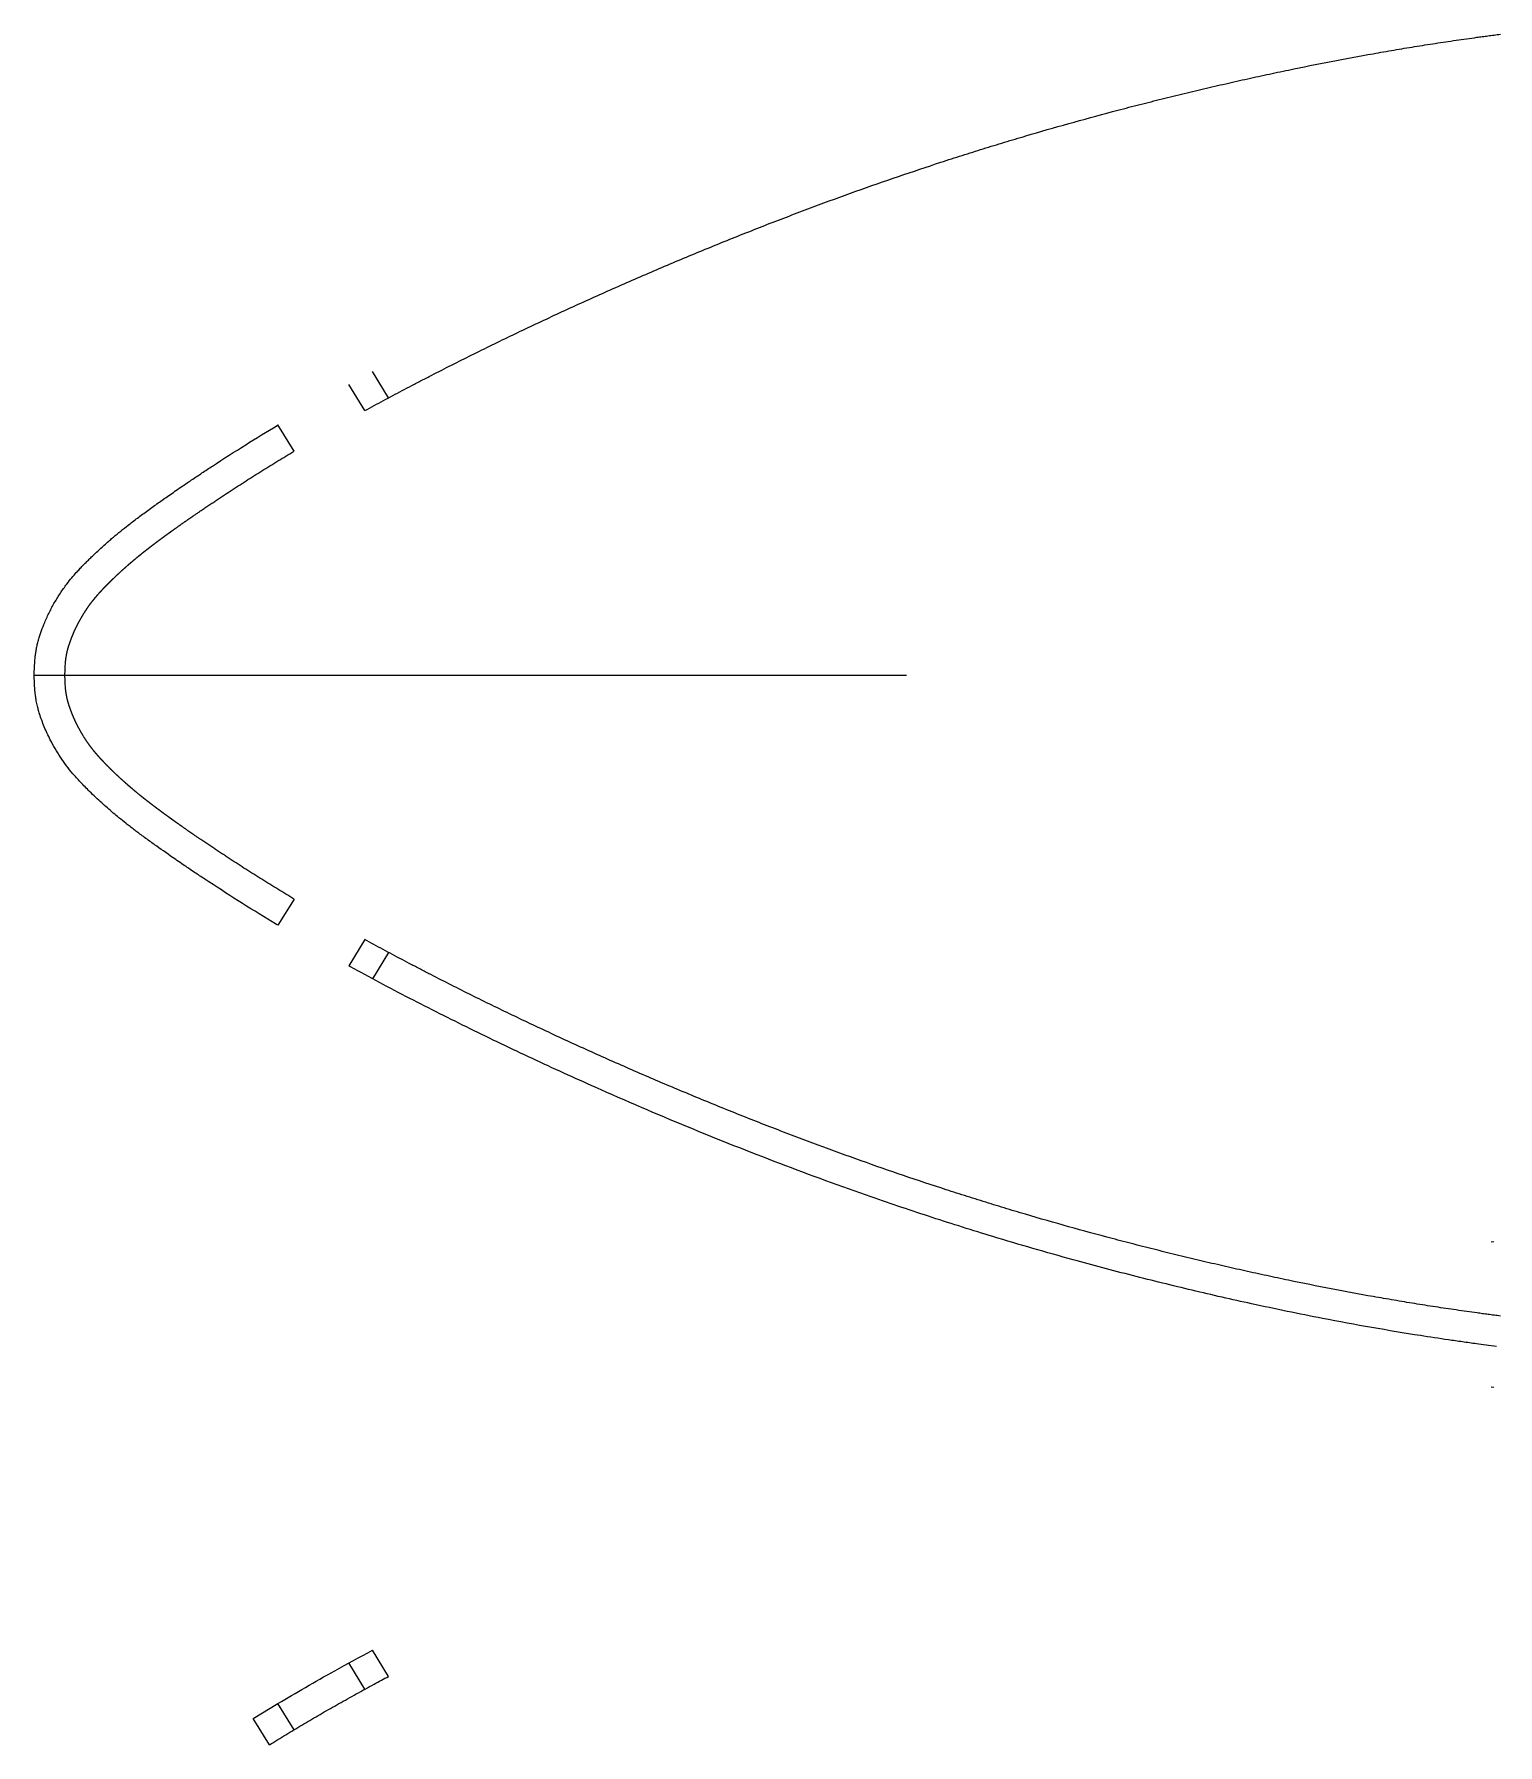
# Model space of a CAD drawing. Header units: inches. Extents: x -1514 to 1282, y -2074 to 286.
# Drawn here: x 231.7 to 303.2, y -411.1 to -327.5 of the extents above; entities that cross this region are included whole.
import ezdxf

# ---------------------------------------------------------------- set-up
doc = ezdxf.new("R2010")
doc.units = ezdxf.units.IN
doc.header["$LTSCALE"] = 0.1
doc.header["$MEASUREMENT"] = 0

msp = doc.modelspace()

# ---------------------------------------------------------------- linework, layer by layer
for p, q in [((248.98968, -345.28117), (248.2058, -344.00229)), ((247.8298, -345.90888), (247.04592, -344.63)), ((244.36853, -347.88911), (243.58462, -346.61016)), ((231.68013, -358.8268), (274.28677, -358.8268)), ((244.36853, -369.76449), (243.58437, -371.04385)), ((247.8298, -371.74472), (247.04475, -373.02552)), ((248.98968, -372.37242), (248.2042, -373.65392)), ((248.98968, -407.72943), (248.20446, -406.44836)), ((247.8298, -408.35714), (247.04501, -407.07676)), ((242.38019, -409.7927), (243.58285, -409.05554)), ((244.36853, -410.33737), (243.58462, -409.05842)), ((243.16406, -411.07158), (242.38019, -409.7927))]:
    msp.add_line(p, q)
at = {"color": 2, "linetype": 'Continuous', "lineweight": 25}
for p, q in [((302.85693, -386.50042), (302.98592, -386.48386)), ((302.98592, -393.61862), (302.85705, -393.60208))]:
    msp.add_line(p, q, dxfattribs=at)
for points, degree, knots in [([(247.8298, -345.90888), (247.98048, -345.82632), (248.42729, -345.58272), (249.18841, -345.17364), (249.97014, -344.76098), (250.61224, -344.4264), (251.25733, -344.09316), (252.06876, -343.67943), (253.05086, -343.18733), (254.04086, -342.69985), (255.37355, -342.05493), (257.07464, -341.25226), (259.17484, -340.29361), (261.28268, -339.36371), (263.40281, -338.4604), (265.16823, -337.73479), (266.58179, -337.16973), (267.98935, -336.61766), (269.7378, -335.95178), (271.82151, -335.19035), (273.9012, -334.46283), (275.62869, -333.88559), (277.00797, -333.441), (278.04034, -333.11639), (279.0734, -332.79973), (280.46188, -332.38495), (282.2139, -331.88176), (283.98904, -331.39858), (285.42261, -331.02417), (286.50561, -330.74918), (287.59072, -330.48127), (288.6714, -330.22189), (289.74901, -329.97075), (290.82465, -329.72757), (291.89191, -329.4939), (293.3016, -329.19553), (295.0377, -328.84746), (296.74779, -328.53087), (298.10317, -328.29592), (298.94391, -328.15688), (299.61568, -328.04987), (300.1217, -327.97131), (300.62918, -327.89457), (301.13843, -327.8196), (301.64894, -327.74648), (302.07449, -327.6872), (302.41564, -327.6407), (302.69289, -327.60354), (302.93893, -327.57106), (303.14434, -327.54421), (303.25146, -327.53029), (303.30447, -327.52343)], 3, [0.163817779, 0.163817779, 0.163817779, 0.163817779, 0.171882185, 0.187506861, 0.203131537, 0.210943875, 0.218756213, 0.234380888, 0.250005564, 0.26563024, 0.281254915, 0.312504267, 0.343753618, 0.37500297, 0.406252321, 0.437501673, 0.453126348, 0.468751024, 0.500000376, 0.531249727, 0.562499078, 0.59374843, 0.609373106, 0.624997781, 0.640622457, 0.656247133, 0.687496484, 0.718745836, 0.734370511, 0.749995187, 0.765619863, 0.781244539, 0.796869214, 0.81249389, 0.828118566, 0.843743242, 0.874992593, 0.906241944, 0.92186662, 0.937491296, 0.945303634, 0.953115972, 0.960928309, 0.968740647, 0.976552985, 0.984365323, 0.988271492, 0.992177661, 0.99608383, 0.998036914, 0.999989999, 0.999989999, 0.999989999, 0.999989999]), ([(239.44187, -351.05417), (239.45447, -351.04552), (239.47993, -351.02805), (239.52886, -350.99449), (239.58767, -350.95419), (239.65406, -350.90875), (239.73705, -350.85201), (239.8307, -350.78814), (239.95645, -350.70274), (240.11607, -350.59474), (240.30485, -350.46769), (240.49368, -350.3413), (240.68309, -350.21518), (240.87301, -350.0894), (241.12714, -349.92198), (241.44608, -349.71354), (241.83042, -349.46501), (242.21636, -349.2181), (242.73278, -348.89124), (243.38232, -348.48671), (243.97107, -348.12789), (244.30024, -347.93004), (244.36853, -347.88911)], 3, [0.0000107524, 0.0000107524, 0.0000107524, 0.0000107524, 0.0004990235, 0.0009872947, 0.0019638369, 0.0029403791, 0.0039169214, 0.0058700058, 0.0078230903, 0.0117292592, 0.0156354282, 0.0195415971, 0.023447766, 0.0273539349, 0.0312601039, 0.0390724417, 0.0468847796, 0.0546971175, 0.0625094553, 0.0781341311, 0.0937588068, 0.0978487444, 0.0978487444, 0.0978487444, 0.0978487444]), ([(233.34194, -357.47218), (233.39341, -357.29994), (233.50152, -357.00555), (233.58797, -356.79593), (233.65549, -356.64452), (233.71313, -356.52148), (233.77076, -356.40398), (233.84548, -356.25816), (233.98606, -356.00099), (234.19012, -355.67101), (234.35633, -355.43258), (234.45138, -355.30426), (234.51992, -355.21538), (234.56747, -355.15549), (234.61695, -355.09428), (234.68932, -355.00711), (234.76596, -354.91785), (234.81731, -354.8595), (234.84636, -354.82686), (234.8701, -354.8004), (234.89078, -354.77752), (234.91784, -354.74777), (234.96759, -354.6936), (235.04902, -354.60657), (235.13563, -354.51611), (235.19383, -354.45632), (235.2268, -354.42271), (235.25377, -354.39536), (235.27826, -354.37064), (235.30959, -354.33915), (235.36626, -354.28254), (235.45589, -354.1941), (235.56027, -354.09276), (235.66765, -353.99018), (235.77156, -353.89244), (235.90391, -353.76982), (236.09207, -353.59942), (236.28444, -353.43034), (236.4101, -353.32235), (236.47346, -353.26849), (236.50873, -353.23868), (236.53735, -353.21457), (236.56318, -353.19289), (236.59632, -353.16518), (236.65635, -353.11523), (236.77881, -353.01432), (236.94825, -352.87737), (237.09457, -352.76125), (237.21436, -352.66731), (237.32152, -352.58422), (237.39163, -352.53032), (237.43072, -352.50038), (237.46299, -352.47575), (237.48971, -352.4554), (237.52456, -352.42891), (237.58755, -352.3812), (237.68763, -352.3059), (237.80495, -352.21837), (237.92524, -352.12935), (238.04849, -352.03886), (238.17468, -351.94691), (238.28769, -351.86517), (238.36155, -351.81203), (238.39885, -351.78526), (238.4195, -351.77046), (238.43679, -351.75808), (238.44986, -351.74873), (238.4672, -351.73634), (238.49834, -351.7141), (238.56161, -351.66901), (238.66269, -351.5973), (238.78231, -351.51288), (238.93694, -351.40431), (239.22899, -351.20072), (239.44187, -351.05417)], 2, [0.000675816, 0.000675816, 0.000675816, 0.047514806, 0.0787408, 0.102160295, 0.117773292, 0.133386289, 0.148999286, 0.172418781, 0.219257772, 0.266096762, 0.289516258, 0.305129255, 0.316839002, 0.324645501, 0.336355248, 0.351968245, 0.363677993, 0.369532867, 0.373436116, 0.377339365, 0.381242614, 0.387097488, 0.398807236, 0.414420233, 0.42612998, 0.431984854, 0.435888103, 0.439791353, 0.443694602, 0.449549476, 0.461259223, 0.47687222, 0.492485217, 0.508098214, 0.523711211, 0.547130706, 0.5783567, 0.601776195, 0.613485943, 0.619340816, 0.623244066, 0.627147315, 0.631050564, 0.636905438, 0.648615186, 0.672034681, 0.695454176, 0.711067173, 0.72668017, 0.738389918, 0.744244791, 0.748148041, 0.75205129, 0.755954539, 0.761809413, 0.77351916, 0.789132157, 0.804745154, 0.820358151, 0.835971148, 0.851584145, 0.863293892, 0.869148766, 0.872076203, 0.874027828, 0.875979452, 0.877931077, 0.880858514, 0.886713388, 0.898423135, 0.914036132, 0.929649129, 0.953068624, 0.999907615, 0.999907615, 0.999907615]), ([(233.20481, -358.21359), (233.20657, -358.19473), (233.21038, -358.15589), (233.2159, -358.10451), (233.22046, -358.06571), (233.22413, -358.03672), (233.22656, -358.01827), (233.22999, -357.99349), (233.23443, -357.96279), (233.24284, -357.90811), (233.25328, -357.8474), (233.26524, -357.78475), (233.27452, -357.7392), (233.28418, -357.69463), (233.29423, -357.65098), (233.30308, -357.61475), (233.30936, -357.5901), (233.31353, -357.57407), (233.31613, -357.56424), (233.32048, -357.54808), (233.32659, -357.52598), (233.33364, -357.50097), (233.33923, -357.48154), (233.34194, -357.47218)], 3, [0.002383545, 0.002383545, 0.002383545, 0.002383545, 0.064401766, 0.126419988, 0.188438209, 0.219447319, 0.25045643, 0.28146554, 0.312474651, 0.374492872, 0.498529314, 0.560547535, 0.622565756, 0.684583977, 0.746602198, 0.808620419, 0.83962953, 0.855134085, 0.87063864, 0.901647751, 0.932656861, 0.963665972, 0.994675082, 0.994675082, 0.994675082, 0.994675082]), ([(233.20482, -359.44036), (233.20045, -359.39159), (233.19319, -359.29512), (233.18301, -359.09216), (233.1794, -358.88148), (233.18122, -358.66563), (233.18551, -358.51052), (233.19312, -358.359), (233.20042, -358.26237), (233.20481, -358.21359)], 3, [0.0000781715, 0.0000781715, 0.0000781715, 0.0000781715, 0.0048245819, 0.0095709923, 0.0190638131, 0.0238102235, 0.0285566339, 0.0333030443, 0.0380494547, 0.0380494547, 0.0380494547, 0.0380494547]), ([(233.34187, -360.18171), (233.33892, -360.1715), (233.33271, -360.1499), (233.32554, -360.12452), (233.3207, -360.10705), (233.31824, -360.098), (233.31706, -360.09362), (233.31668, -360.09217), (233.31492, -360.08558), (233.31283, -360.07765), (233.30884, -360.06239), (233.30418, -360.04415), (233.29877, -360.02241), (233.29183, -359.99373), (233.28338, -359.95723), (233.27057, -359.89844), (233.25846, -359.83705), (233.24805, -359.77848), (233.24052, -359.73284), (233.23463, -359.69424), (233.23066, -359.66647), (233.2285, -359.6509), (233.22675, -359.63798), (233.22555, -359.62893), (233.22373, -359.61493), (233.22061, -359.58993), (233.21598, -359.55039), (233.21044, -359.49862), (233.2066, -359.4594), (233.20482, -359.44036)], 3, [0.004946975, 0.004946975, 0.004946975, 0.004946975, 0.035961739, 0.066976503, 0.097991267, 0.113498649, 0.12125234, 0.125129186, 0.129006031, 0.144513413, 0.160020795, 0.191035559, 0.222050324, 0.253065088, 0.315094616, 0.377124144, 0.5011832, 0.563212728, 0.625242256, 0.687271784, 0.718286549, 0.733793931, 0.749301313, 0.764808695, 0.780316077, 0.811330841, 0.873360369, 0.935389897, 0.997419425, 0.997419425, 0.997419425, 0.997419425]), ([(239.44184, -366.59997), (239.22952, -366.45383), (238.93767, -366.25037), (238.78298, -366.14176), (238.66321, -366.05724), (238.56192, -365.98537), (238.49847, -365.94016), (238.46723, -365.91785), (238.44984, -365.90542), (238.4367, -365.89602), (238.41944, -365.88365), (238.39877, -365.86885), (238.36147, -365.84208), (238.2876, -365.78893), (238.17457, -365.70718), (238.04836, -365.61521), (237.9251, -365.52471), (237.8048, -365.43569), (237.68748, -365.34815), (237.5874, -365.27284), (237.52441, -365.22513), (237.48956, -365.19864), (237.46284, -365.1783), (237.43056, -365.15365), (237.39145, -365.1237), (237.3213, -365.06977), (237.21409, -364.98664), (237.09427, -364.89267), (236.94793, -364.77653), (236.7785, -364.63958), (236.65607, -364.5387), (236.59607, -364.48877), (236.56296, -364.46107), (236.53714, -364.43941), (236.50851, -364.41529), (236.47323, -364.38547), (236.40985, -364.33159), (236.28416, -364.22356), (236.09176, -364.05445), (235.90359, -363.88403), (235.77123, -363.7614), (235.66735, -363.66368), (235.55986, -363.56099), (235.45545, -363.45963), (235.36586, -363.37122), (235.30924, -363.31465), (235.27794, -363.28318), (235.25349, -363.25851), (235.22647, -363.23111), (235.19345, -363.19744), (235.13518, -363.13757), (235.04852, -363.04706), (234.96712, -362.96005), (234.91743, -362.90594), (234.89042, -362.87623), (234.86979, -362.85341), (234.84603, -362.82692), (234.81695, -362.79426), (234.76558, -362.73586), (234.68892, -362.64657), (234.61657, -362.55941), (234.56712, -362.49823), (234.51963, -362.4384), (234.45105, -362.34945), (234.35599, -362.22109), (234.1898, -361.98266), (233.98573, -361.6526), (233.84517, -361.39541), (233.77046, -361.24957), (233.71288, -361.13213), (233.65507, -361.00871), (233.58744, -360.85703), (233.50096, -360.64728), (233.39304, -360.35325), (233.34187, -360.18171)], 2, [0.00008814, 0.00008814, 0.00008814, 0.046926783, 0.070346104, 0.085958985, 0.101571866, 0.113281526, 0.119136357, 0.122063772, 0.124015382, 0.125966992, 0.127918602, 0.130846017, 0.136700848, 0.148410508, 0.164023389, 0.17963627, 0.195249151, 0.210862032, 0.226474913, 0.238184573, 0.244039404, 0.247942624, 0.251845844, 0.255749064, 0.261603895, 0.273313555, 0.288926436, 0.304539317, 0.327958638, 0.35137796, 0.36308762, 0.368942451, 0.372845671, 0.376748891, 0.380652111, 0.386506942, 0.398216602, 0.421635924, 0.452861685, 0.476281007, 0.491893888, 0.507506768, 0.523119649, 0.53873253, 0.550442191, 0.556297021, 0.560200241, 0.564103462, 0.568006682, 0.573861512, 0.585571173, 0.601184054, 0.612893714, 0.618748545, 0.622651765, 0.626554985, 0.630458205, 0.636313036, 0.648022696, 0.663635577, 0.675345238, 0.683151678, 0.694861339, 0.71047422, 0.733893541, 0.780732184, 0.827570826, 0.850990148, 0.866603028, 0.882215909, 0.89782879, 0.921248112, 0.952473873, 0.999312516, 0.999312516, 0.999312516]), ([(244.36828, -369.7649), (244.29843, -369.72303), (243.96797, -369.52439), (243.3782, -369.1649), (242.72935, -368.76076), (242.21352, -368.43425), (241.82803, -368.18761), (241.44414, -367.93936), (241.12559, -367.73116), (240.87174, -367.56392), (240.68195, -367.43821), (240.49281, -367.31228), (240.30438, -367.18615), (240.14661, -367.07997), (240.01806, -366.9931), (239.92285, -366.92862), (239.81944, -366.85831), (239.70469, -366.78003), (239.60018, -366.70854), (239.5117, -366.64791), (239.46491, -366.61581), (239.44184, -366.59997)], 3, [0.9020532754, 0.9020532754, 0.9020532754, 0.9020532754, 0.9062407879, 0.9218654711, 0.9374901543, 0.9453024958, 0.9531148374, 0.960927179, 0.9687395206, 0.9726456914, 0.9765518621, 0.9804580329, 0.9843642037, 0.9882703745, 0.9902234599, 0.9921765453, 0.9941296307, 0.9960827161, 0.9980358015, 0.9990123442, 0.9999888869, 0.9999888869, 0.9999888869, 0.9999888869]), ([(303.30438, -390.13078), (303.25267, -390.12409), (303.14834, -390.11055), (302.94711, -390.08426), (302.70462, -390.05226), (302.42875, -390.0153), (302.08519, -389.9685), (301.65824, -389.90905), (301.1467, -389.83582), (300.63698, -389.76081), (299.9593, -389.65838), (299.11768, -389.52606), (298.10808, -389.35913), (296.75118, -389.12396), (295.0394, -388.8071), (293.30163, -388.4587), (291.89069, -388.16006), (290.82252, -387.92617), (289.74601, -387.68278), (288.66758, -387.43142), (287.58613, -387.17183), (286.50026, -386.90369), (285.41673, -386.62853), (283.98242, -386.25386), (282.20602, -385.77026), (280.45315, -385.26671), (279.06394, -384.85162), (278.03038, -384.53473), (276.99741, -384.20985), (275.61736, -383.76489), (273.88893, -383.18719), (271.80817, -382.45909), (269.72339, -381.69705), (267.97411, -381.03066), (266.56601, -380.47822), (265.15203, -379.91283), (263.38628, -379.18687), (261.26602, -378.28325), (259.15829, -377.35315), (257.05864, -376.39449), (255.35834, -375.59198), (254.02631, -374.94723), (253.03678, -374.45985), (252.05527, -373.96792), (251.24441, -373.55439), (250.59977, -373.2213), (249.95832, -372.88698), (249.1775, -372.47471), (248.42038, -372.0677), (247.97709, -371.82598), (247.82954, -371.74514)], 3, [0.000009165, 0.000009165, 0.000009165, 0.000009165, 0.00196225, 0.003915336, 0.007821507, 0.011727677, 0.015633848, 0.02344619, 0.031258531, 0.039070873, 0.046883214, 0.062507898, 0.078132581, 0.093757264, 0.12500663, 0.156255997, 0.17188068, 0.187505363, 0.203130046, 0.218754729, 0.234379412, 0.250004095, 0.265628779, 0.281253462, 0.312502828, 0.343752194, 0.359376878, 0.375001561, 0.390626244, 0.406250927, 0.437500293, 0.46874966, 0.499999026, 0.531248392, 0.546873075, 0.562497759, 0.593747125, 0.624996491, 0.656245857, 0.687495224, 0.71874459, 0.734369273, 0.749993956, 0.76561864, 0.781243323, 0.789055664, 0.796868006, 0.812492689, 0.828117372, 0.83602047, 0.83602047, 0.83602047, 0.83602047]), ([(243.16406, -411.07158), (243.23686, -411.02646), (243.5697, -410.82077), (244.03309, -410.53835), (244.55506, -410.22544), (245.07644, -409.91632), (245.74123, -409.52871), (246.56047, -409.06128), (247.40429, -408.58982), (248.21613, -408.14513), (248.75204, -407.85651), (248.98968, -407.72943)], 3, [0.073756691, 0.073756691, 0.073756691, 0.073756691, 0.078134131, 0.093758807, 0.101571145, 0.109383482, 0.125008158, 0.140632834, 0.15625751, 0.171882185, 0.184042852, 0.184042852, 0.184042852, 0.184042852])]:
    msp.add_open_spline(points, degree=degree, knots=knots, dxfattribs=at)
at = {"color": 2, "linetype": 'Continuous'}
for points, knots in [([(238.59303, -349.81745), (238.71, -349.73717), (238.81578, -349.66474), (238.99598, -349.54176), (239.06749, -349.49321), (239.216, -349.39263), (239.29051, -349.34232), (239.53408, -349.17837), (239.70313, -349.06538), (240.04345, -348.83951), (240.21434, -348.72688), (240.92254, -348.26343), (241.46419, -347.9167), (242.52238, -347.25424), (243.03721, -346.93864), (243.56359, -346.62277), (243.5741, -346.61646), (243.58462, -346.61016)], [0.0000107524, 0.0000107524, 0.0000107524, 0.0000107524, 0.0045097682, 0.0045097682, 0.0090087839, 0.0090087839, 0.0135077996, 0.0135077996, 0.0238511345, 0.0238511345, 0.0341944694, 0.0341944694, 0.0665681905, 0.0665681905, 0.0969775473, 0.0969775473, 0.0975973181, 0.0975973181, 0.0975973181, 0.0975973181]), ([(231.90473, -357.04272), (231.98368, -356.77852), (232.07891, -356.51511), (232.26188, -356.08187), (232.34074, -355.91104), (232.5011, -355.58937), (232.58631, -355.43066), (232.76517, -355.12068), (232.85926, -354.96853), (233.05717, -354.67001), (233.16105, -354.52344), (233.35179, -354.27266), (233.43164, -354.17296), (233.58685, -353.98759), (233.65806, -353.90537), (233.78897, -353.75914), (233.83497, -353.70893), (233.94014, -353.59603), (233.99483, -353.53834), (234.10332, -353.42587), (234.15997, -353.36807), (234.25903, -353.26822), (234.3102, -353.21722), (234.41291, -353.11603), (234.46476, -353.06552), (234.58774, -352.94705), (234.65826, -352.8801), (234.79655, -352.75065), (234.86685, -352.68574), (235.07921, -352.49241), (235.2234, -352.36473), (235.43036, -352.18641), (235.49047, -352.13518), (235.61349, -352.03151), (235.66666, -351.98721), (235.78284, -351.89129), (235.84193, -351.84297), (236.02195, -351.69719), (236.14586, -351.59868), (236.34261, -351.445), (236.41294, -351.39057), (236.5709, -351.26943), (236.64548, -351.21287), (236.80328, -351.0941), (236.88403, -351.03383), (237.13173, -350.85046), (237.30413, -350.72477), (237.57779, -350.52812), (237.65382, -350.4739), (237.81747, -350.35778), (237.90209, -350.29807), (238.16433, -350.11401), (238.35028, -349.98474), (238.56198, -349.83883), (238.57662, -349.82875), (238.59132, -349.81863)], [0.000675816, 0.000675816, 0.000675816, 0.000675816, 0.08561554, 0.08561554, 0.139146797, 0.139146797, 0.192678054, 0.192678054, 0.246209311, 0.246209311, 0.299740568, 0.299740568, 0.340157944, 0.340157944, 0.37225838, 0.37225838, 0.395886769, 0.395886769, 0.419515159, 0.419515159, 0.441117368, 0.441117368, 0.462719577, 0.462719577, 0.484321786, 0.484321786, 0.513027123, 0.513027123, 0.541732459, 0.541732459, 0.599143131, 0.599143131, 0.62262963, 0.62262963, 0.646116129, 0.646116129, 0.669602628, 0.669602628, 0.716575626, 0.716575626, 0.741975699, 0.741975699, 0.772971861, 0.772971861, 0.803968024, 0.803968024, 0.865960349, 0.865960349, 0.898252804, 0.898252804, 0.930545259, 0.930545259, 0.995130168, 0.995130168, 0.999907615, 0.999907615, 0.999907615, 0.999907615]), ([(231.71134, -358.07376), (231.71849, -357.99741), (231.72671, -357.92172), (231.74305, -357.79278), (231.75368, -357.72001), (231.77716, -357.57937), (231.79057, -357.50787), (231.81964, -357.3686), (231.83509, -357.30135), (231.86314, -357.19078), (231.87231, -357.15666), (231.88901, -357.09711), (231.89513, -357.07567), (231.9012, -357.05473)], [0.002383545, 0.002383545, 0.002383545, 0.002383545, 0.206669405, 0.206669405, 0.410955265, 0.410955265, 0.615241125, 0.615241125, 0.819526985, 0.819526985, 0.938174056, 0.938174056, 0.994675082, 0.994675082, 0.994675082, 0.994675082]), ([(231.71081, -359.57426), (231.68302, -359.26419), (231.67662, -358.96055), (231.68491, -358.46087), (231.69354, -358.27175), (231.71083, -358.07933)], [0.0000781715, 0.0000781715, 0.0000781715, 0.0000781715, 0.0234960407, 0.0234960407, 0.0380494547, 0.0380494547, 0.0380494547, 0.0380494547]), ([(231.90093, -360.59846), (231.89202, -360.56766), (231.88336, -360.53715), (231.872, -360.49612), (231.86808, -360.48165), (231.85284, -360.42381), (231.84324, -360.38555), (231.81286, -360.25792), (231.79379, -360.16639), (231.76421, -360.0026), (231.75291, -359.93147), (231.73575, -359.80597), (231.73133, -359.76991), (231.72131, -359.68144), (231.71633, -359.63306), (231.71163, -359.58319), (231.7115, -359.58175), (231.71136, -359.58031)], [0.004946975, 0.004946975, 0.004946975, 0.004946975, 0.08463487, 0.08463487, 0.140093526, 0.140093526, 0.254702673, 0.254702673, 0.519336094, 0.519336094, 0.734987229, 0.734987229, 0.864282675, 0.864282675, 0.993578121, 0.993578121, 0.997419425, 0.997419425, 0.997419425, 0.997419425]), ([(238.59136, -367.83556), (238.24864, -367.59966), (237.93855, -367.38292), (237.5188, -367.08399), (237.34635, -366.95989), (237.03033, -366.72909), (236.87858, -366.61667), (236.67396, -366.46274), (236.61822, -366.42056), (236.50045, -366.33079), (236.42969, -366.27647), (236.302, -366.17755), (236.23913, -366.12843), (236.05323, -365.98193), (235.93305, -365.88553), (235.72321, -365.71403), (235.63825, -365.6436), (235.44459, -365.4802), (235.34991, -365.39888), (235.16175, -365.23443), (235.06883, -365.15176), (234.8762, -364.9773), (234.77722, -364.88587), (234.58061, -364.70059), (234.47887, -364.60279), (234.30867, -364.43561), (234.24238, -364.36956), (234.08745, -364.21224), (234.01441, -364.13651), (233.89599, -364.01099), (233.84949, -363.96091), (233.72882, -363.82866), (233.64542, -363.73448), (233.45692, -363.51309), (233.35531, -363.38706), (233.14892, -363.11366), (233.05009, -362.97363), (232.77519, -362.55852), (232.61052, -362.27597), (232.35717, -361.78016), (232.25698, -361.56433), (232.08045, -361.13811), (232.00346, -360.92732), (231.92577, -360.68091), (231.91496, -360.6457), (231.90446, -360.61047)], [0.00008814, 0.00008814, 0.00008814, 0.00008814, 0.111717538, 0.111717538, 0.168796633, 0.168796633, 0.225875727, 0.225875727, 0.249013578, 0.249013578, 0.27215143, 0.27215143, 0.295289281, 0.295289281, 0.341564984, 0.341564984, 0.378677134, 0.378677134, 0.415789285, 0.415789285, 0.452901435, 0.452901435, 0.4936431, 0.4936431, 0.534384765, 0.534384765, 0.565022442, 0.565022442, 0.595660119, 0.595660119, 0.616739002, 0.616739002, 0.652010019, 0.652010019, 0.703082308, 0.703082308, 0.754154596, 0.754154596, 0.851899122, 0.851899122, 0.919934883, 0.919934883, 0.987970644, 0.987970644, 0.999312516, 0.999312516, 0.999312516, 0.999312516]), ([(243.58437, -371.04385), (243.48777, -370.98593), (243.39122, -370.92781), (242.18713, -370.20007), (241.08452, -369.5028), (239.84179, -368.68104), (239.67745, -368.57164), (239.41531, -368.39591), (239.31681, -368.32961), (239.1356, -368.20713), (239.0552, -368.15264), (238.86725, -368.02458), (238.76282, -367.95318), (238.62852, -367.86107), (238.61066, -367.84881), (238.59299, -367.83668)], [0.9023002538, 0.9023002538, 0.9023002538, 0.9023002538, 0.908006077, 0.908006077, 0.9734141811, 0.9734141811, 0.9834500715, 0.9834500715, 0.9894303799, 0.9894303799, 0.9943386661, 0.9943386661, 0.9992469523, 0.9992469523, 0.9999888869, 0.9999888869, 0.9999888869, 0.9999888869]), ([(303.11192, -391.61838), (302.93755, -391.59582), (302.76617, -391.57341), (302.44143, -391.53045), (302.28608, -391.50963), (301.90432, -391.45777), (301.67774, -391.42635), (301.22001, -391.36172), (300.99139, -391.32884), (300.30719, -391.22864), (299.85304, -391.15971), (298.60852, -390.96416), (297.81873, -390.83259), (296.22143, -390.55179), (295.41735, -390.4031), (293.46989, -390.02547), (292.3186, -389.78803), (290.19013, -389.32361), (289.22055, -389.10281), (287.27977, -388.6428), (286.30232, -388.40217), (284.3588, -387.90526), (283.39555, -387.6496), (281.11475, -387.02176), (279.80447, -386.64272), (277.51935, -385.94902), (276.53381, -385.63877), (274.55302, -384.99301), (273.56084, -384.65846), (271.08597, -383.79639), (269.60384, -383.25562), (266.61598, -382.11679), (265.10592, -381.51703), (262.09162, -380.27188), (260.5838, -379.62504), (258.05552, -378.49991), (257.02514, -378.02984), (254.98406, -377.07606), (253.97425, -376.59232), (251.98263, -375.61324), (250.99907, -375.11698), (249.52451, -374.35338), (249.02753, -374.09255), (248.06334, -373.57959), (247.59317, -373.32588), (247.10509, -373.05861), (247.07489, -373.04206), (247.04475, -373.02552)], [0.000009165, 0.000009165, 0.000009165, 0.000009165, 0.0065452, 0.0065452, 0.013081234, 0.013081234, 0.02344286, 0.02344286, 0.033804486, 0.033804486, 0.054527737, 0.054527737, 0.090840738, 0.090840738, 0.127153739, 0.127153739, 0.178041948, 0.178041948, 0.219781484, 0.219781484, 0.261521021, 0.261521021, 0.303260558, 0.303260558, 0.36116373, 0.36116373, 0.405553976, 0.405553976, 0.449944221, 0.449944221, 0.51605559, 0.51605559, 0.58216696, 0.58216696, 0.648278329, 0.648278329, 0.693793525, 0.693793525, 0.740472999, 0.740472999, 0.787152474, 0.787152474, 0.811352159, 0.811352159, 0.835551844, 0.835551844, 0.837151206, 0.837151206, 0.837151206, 0.837151206]), ([(243.58462, -409.05842), (244.0279, -408.79265), (244.47168, -408.5315), (245.39556, -407.99772), (245.87276, -407.72703), (246.95533, -407.12377), (247.56888, -406.78875), (248.20446, -406.44836)], [0.0975973181, 0.0975973181, 0.0975973181, 0.0975973181, 0.123727194, 0.123727194, 0.1504768407, 0.1504768407, 0.1827348301, 0.1827348301, 0.1827348301, 0.1827348301])]:
    msp.add_open_spline(points, degree=3, knots=knots, dxfattribs=at)

doc.saveas('drawing.dxf')
